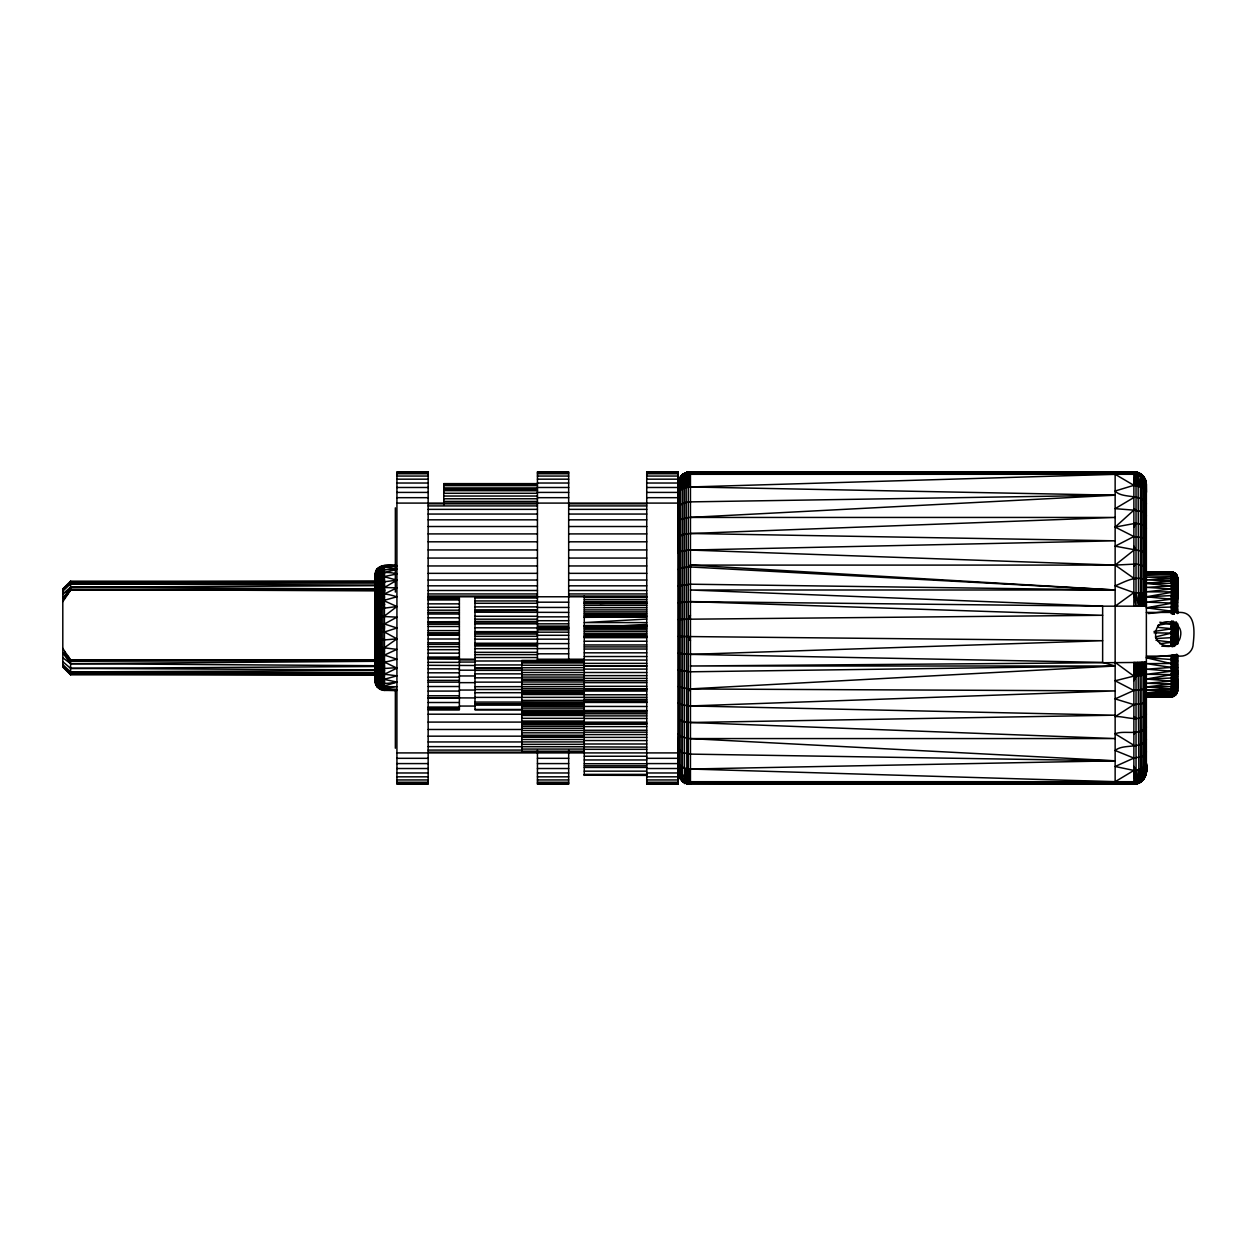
<?xml version="1.0" encoding="UTF-8"?>
<svg xmlns="http://www.w3.org/2000/svg" width="1256" height="1256" viewBox="0 0 1256 1256"><rect width="100%" height="100%" fill="white"/><g stroke="black" fill="none" stroke-linecap="round" stroke-linejoin="round"><path stroke-width="1.5" d="M684.787 480.687L685.038 473.167L690.455 471.864L1133.87 471.864C1140.511 471.785 1146.524 477.657 1146.367 484.361L1146.367 771.639L1143.431 779.662L1138.14 783.351C1146.053 780.384 1147.262 770.697 1146.367 763.365C1148.989 772.361 1143.431 782.394 1133.87 784.137L1133.87 662.383M690.455 471.864L690.455 784.137L682.448 781.185L684.222 782.441L1133.87 783.006L1135.817 781.546L1135.817 770.352L1134.513 767.746M1136.036 662.383L1136.036 781.53L1135.063 782.362L690.455 782.41C680.202 785.188 675.65 772.503 678.711 764.433L678.711 491.567C677.424 484.816 677.926 476.04 685.179 473.041L681.443 475.71L678.177 482.084M1146.131 773.523L1143.431 779.662L1143.918 662.383L1144.687 766.914C1148.22 775.219 1142.536 784.215 1133.87 784.137M1146.163 606.177L1146.163 482.618L1143.431 476.338L1146.367 484.361L1146.367 492.415L1146.163 482.618L1144.656 478.63L1141.594 474.595L1136.774 472.209L1141.877 474.815L1140.103 473.559M685.179 473.041L680.893 476.338L678.162 482.194C679.072 476.197 684.583 472.115 690.455 471.942L686.2 472.649L1137.12 472.57L1136.036 485.444L1136.021 606.177L1133.87 592.612L1115.14 585.846C1124.198 582.25 1136.758 574.306 1146.367 580.759M1133.87 606.177L1133.87 471.864L1138.909 473.512L1145.456 480.608L1144.765 606.177L1144.687 488.882C1148.785 481.001 1142.395 471.581 1133.87 472.162L688.555 472.083C679.951 473.983 676.874 481.99 679.637 490.468L678.821 775.564L679.716 777.998L678.821 776.177C685.211 784.419 688.571 788.171 678.727 775.345L682.871 781.577L690.455 784.058L686.2 783.351L1133.87 784.058C1142.112 784.717 1143.933 775.25 1141.892 768.782L1141.877 662.383M1144.97 772.346L1143.51 779.395L1138.14 783.351M1145.032 669.495L1145.095 662.383L1145.472 669.291M690.455 784.058C681.145 784.545 678.601 774.01 680.878 766.537L680.799 476.605L686.875 472.397L682.73 474.595L678.695 480.357L679.637 490.468L678.711 491.567L678.287 484.298M1144.028 669.668L1144.09 662.383L1143.494 667.972M1146.21 502.997L1146.367 504.001C1141.61 493.184 1122.362 499.15 1115.14 491.018L1133.87 485.334L1135.094 472.57L1133.87 471.942L1140.464 473.81L1140.558 606.177L1141.892 593.02L1141.877 476.683L1140.574 474.36L1136.036 472.083M684.442 782.582L684.442 473.418L682.448 474.815M1146.21 764.48C1148.471 773.084 1143.682 784.074 1133.87 784.058L1135.094 783.43L1133.87 770.446L1115.14 766.49L1133.87 758.075L1141.892 756.567L1144.687 754.84L1146.367 751.622L1146.21 752.627M678.711 491.567L677.957 471.864L646.73 471.864L646.73 784.137L677.957 784.137L678.146 775.69M1170.718 622.317L1174.47 622.317L1174.47 646.432L1177.594 625.19L1177.39 644.265C1178.725 623.902 1180.185 620.951 1157.891 625.3M1177.563 654.58L1176.118 676.482L1171.346 690.109L1176.118 693.877L1177.594 690.345L1176.118 694.505L1171.346 696.735L1146.367 696.735L1172.429 695.981L1176.118 693.877L1177.594 690.486L1177.484 691.569L1177.594 656.951L1175.349 673.765L1171.346 686.592L1174.47 691.915L1176.746 692.998C1178.976 685.54 1176.118 698.713 1171.346 696.609L1146.367 696.656L1171.346 696.735L1176.118 694.505L1177.484 691.428M1177.594 686.859L1176.746 691.145L1172.429 694.05L1146.367 692.715L1171.346 692.7C1177.673 681.286 1178.819 667.313 1175.349 654.8L1171.346 669.118L1177.594 686.859L1175.349 694.631L1173.481 695.714L1171.346 694.631L1172.429 694.05C1179.384 682.244 1178.097 667.674 1174.47 655.004L1146.367 657.799L1171.346 659.479L1177.484 657.39L1177.217 680.721L1175.349 689.638L1172.429 695.18L1171.346 696.075L1146.367 695.981L1171.346 695.275C1182.791 693.642 1174.329 680.736 1172.429 674.645L1176.542 655.679M1171.346 655.287L1171.346 696.735L1146.367 696.656L1171.346 696.562C1184.738 691.632 1172.727 672.965 1171.346 663.623L1173.481 655.161C1173.653 662.54 1184.11 679.575 1171.346 681.145L1146.367 679.009L1171.346 674.707L1176.118 654.533C1178.552 667.14 1178.269 680.956 1172.429 692.621L1146.367 690.141L1171.346 688.916C1185.209 685.823 1171.126 667.894 1171.346 659.479M682.871 781.577L686.765 783.509L690.455 783.006L688.288 781.53L688.288 487.077L689.183 473.057L1133.87 472.994C1142.646 471.267 1147.968 481.111 1144.687 488.882L1146.163 491.19M1177.594 676.45C1177.076 683.201 1177.484 692.244 1171.346 696.562L1165.584 696.436M690.455 783.006L685.038 781.342L684.583 775.235M1172.429 695.981L1173.481 696.201C1181.943 684.928 1175.302 669.448 1171.346 657.799L1172.429 655.255C1175.443 668.098 1182.43 685.054 1172.429 696.468L1171.346 696.075M678.24 480.922L677.957 471.864L677.957 784.137L678.24 775.078M1146.367 571.825L1171.346 571.873L1176.118 574.102L1177.484 577.022L1177.594 613.478L1176.746 594.261L1174.47 583.914L1171.346 577.069L1172.429 576.771C1183.859 580.79 1171.864 594.669 1171.346 602.142L1176.118 604.167L1177.594 606.177M1177.594 582.454C1178.426 578.404 1175.852 573.662 1171.346 573.804L1146.367 573.144L1172.429 571.967C1182.932 583.349 1174.878 600.98 1171.346 613.776L1171.346 571.873L1146.367 572.155L1172.429 572.281C1181.456 583.71 1175.93 600.07 1177.594 613.478M1177.594 683.452C1178.442 687.691 1176.228 692.888 1171.346 692.7L1174.47 695.259L1177.217 692.464L1177.39 654.973M1146.367 687.377L1143.431 689.371L1133.87 690.47L1115.14 680.783L1133.87 676.12L1145.613 674.55L1146.131 662.383L1146.163 764.606L1141.892 768.782L1143.101 779.615L1140.574 781.64L1136.036 781.53L1141.594 780.102L1141.437 781.577L1136.868 783.697L690.455 783.838C681.443 785 680.736 773.759 682.432 767.4L682.73 474.595L690.455 473.59L1133.87 473.59C1142.882 473.496 1146.414 478.269 1143.431 487.862L1143.682 606.177L1144.687 593.476L1133.87 592.612L1115.14 606.177M1145.943 669.291L1146.069 665.837M677.957 784.137L678.711 764.433L684.206 768.107L690.455 769.033L1115.14 781.703L1133.87 770.446L1141.892 768.782M678.146 734.038L680.878 736.613L688.288 738.497L1115.14 760.806L690.455 769.033L688.555 783.917L682.652 781.169L680.878 778.547L681.129 774.685M1172.429 572.281L1175.349 573.333L1177.217 575.97L1177.217 612.677L1175.349 611.703C1178.065 599.285 1179.871 583.569 1171.346 573.176L1174.47 572.705L1176.746 574.981L1177.594 578.404L1176.118 574.102L1173.481 572.249L1146.367 573.144M678.711 734.964L677.957 752.909L396.927 752.909M1177.594 688.162L1176.746 693.453L1175.349 694.631L1171.346 690.957L1146.367 690.141M1138.124 662.383L1138.909 782.488L1135.063 784.011L1133.87 783.838L1142.882 778.594L1143.431 767.918L1144.514 776.883L1146.163 773.382L1145.598 775.91L1145.566 662.383M1177.594 667.486L1176.118 669.856L1172.429 671.112L1171.346 674.268C1173.826 680.061 1183.105 704.082 1171.346 684.002L1146.367 683.248L1171.346 681.145M684.222 473.559L690.455 472.162L686.765 472.491L686.184 487.391L686.875 783.603L684.96 782.614L685.792 775.58M678.287 771.702L678.711 764.433M1144.687 488.882L1143.431 487.862L1142.882 477.406L1138.69 475.082L1138.815 472.947M1171.346 645.474L1172.429 646.589L1176.746 624.687L1176.746 641.753L1170.718 642.381M1173.481 621.312L1173.481 646.526L1177.217 624.844L1175.616 644.83M1134.513 679.213L1135.817 676.089L1133.87 676.12L1134.843 662.383L1136.036 676.089L1133.87 680.768M1140.103 662.383L1140.574 781.64L1135.079 782.959L1133.87 782.41L1135.016 781.656L1135.817 770.352L1137.732 770.101M1173.811 614.168L1174.47 611.468L1172.429 603.1L1146.367 607.81L1175.349 611.703L1171.346 596.82C1173.732 590.665 1183.199 577.148 1171.346 574.808L1174.47 573.019C1181.927 585.045 1173.763 598.955 1171.346 611.17L1148.282 613.556M1145.613 489.997L1146.163 482.618M1143.431 675.273L1142.63 662.383L1141.892 675.555L1141.107 662.383L1140.118 675.807L1139.208 662.383L1138.14 675.979L1137.355 662.383L1136.036 676.089M1177.594 623.463L1176.024 629.083L1177.406 638.912L1174.47 646.243M1170.718 629.287L1174.47 628.942L1177.406 623.887L1176.024 631.642L1177.594 643.841M1170.718 626.477L1176.024 626.681L1177.594 634.28L1174.47 644.312L1170.718 644.564M680.878 778.547C679.119 781.373 680.014 767.683 680.878 766.537M679.355 776.177L680.799 779.395L685.179 780.761L686.184 768.609L684.442 780.447L690.455 781.703L1133.87 781.703L1141.673 781.169L1144.656 777.37L1145.598 775.062L1144.687 766.914M1136.036 783.917L1137.12 783.43L1137.261 775.753M375.073 575.154C375.042 564.101 389.36 564.305 396.927 565.545C390.082 566.016 378.794 563.363 375.623 571.967M1177.594 626.257L1176.856 623.18L1176.024 624.515L1177.406 634.28L1174.47 642.083L1159.806 643.684M375.073 576.253L376.313 570.978L379.752 567.586L377.255 569.172L375.214 574.667M1135.016 781.656L1136.036 770.336L1133.87 766.443M1177.594 689.905C1176.432 693.814 1173.057 685.274 1172.429 683.923L1171.346 683.217L1176.118 666.245L1176.746 654.235M1177.594 689.167C1175.632 691.538 1172.978 681.019 1171.346 678.978L1174.47 670.673L1177.06 655.334M375.073 577.116L375.623 574.039L378.417 570.224L379.752 569.329L381.227 571.402L382.813 571.025M1171.346 572.846L1175.349 573.647C1181.299 584.605 1173.292 596.16 1171.346 607.04L1146.367 607.81M375.073 578.184L376.313 571.684L379.752 566.833L379.752 689.167L384.43 690.423L396.927 690.455L393.348 690.219M375.073 617.858L378.417 595.124L382.813 576.897L396.927 573.913C390.082 571.967 375.764 570.365 375.073 580.931M375.073 624.593L379.752 594.622L382.813 581.873L384.43 580.241L382.813 576.897L377.255 579.518L375.073 584.464M375.073 611.28L379.752 582.69L382.813 572.752L384.43 574.008L377.255 577.462L375.073 582.611M375.623 624.389L384.43 623.996L396.927 628L384.43 632.004L375.623 631.611L378.417 609.019L384.43 581.764L396.927 580.162L384.43 587.51L378.417 588.938L375.073 593.586M375.073 579.456L376.313 575.17L381.227 571.402M1177.594 685.289L1176.118 688.932L1171.346 690.957M375.073 604.968L378.417 583.396L381.227 573.129M384.54 626.54L375.073 628L384.54 628L382.813 624.012L384.43 632.004L396.927 638.849L384.43 639.932L375.623 638.755L381.227 601.153L396.927 596.773C391.134 595.265 378.166 590.399 375.073 599.034M1170.718 624.248L1176.856 624.954L1177.594 630.01L1174.47 639.618L1170.718 639.948M1143.431 593.24L1142.128 606.177L1141.892 593.02M375.623 597.291L378.417 578.576L381.227 569.926L396.927 569.313L384.43 572.626M375.073 651.032L377.255 653.638L384.43 655.098L396.927 649.368L379.752 647.28L375.623 645.741L379.752 616.303L396.927 617.151L384.43 623.996M1141.892 486.998L1143.51 477.139L1144.671 479.352L1143.431 487.862L1133.87 485.334L1115.14 474.297L690.455 486.967L684.206 487.893L679.637 490.468M679.653 777.872L678.821 775.564L684.944 782.268L690.455 783.493L1135.079 783.791L1137.151 783.085L1138.14 770.022M1177.594 681.364L1176.118 684.724L1172.429 686.514L1146.367 686.969L1173.481 683.704L1176.746 681.506L1177.594 679.025M375.623 591.513L378.417 574.573L379.752 570.569L381.227 569.926M375.623 652.429L379.752 624.075M1142.065 668.082L1142.693 662.383L1142.693 667.972M684.206 781.483L686.875 781.279L688.288 768.923L689.246 781.656L690.455 782.41L682.652 781.169M1136.036 592.628L1138.58 606.177L1140.118 592.848M375.073 588.703L377.255 584.244L384.43 581.764M1176.856 624.954L1177.594 628.031L1176.024 634.28L1174.47 636.996L1170.718 637.341M375.623 586.332L378.417 571.449L379.752 568.34L384.43 566.613L382.813 565.985M384.43 649.321L382.813 647.641L384.43 655.098L396.927 659.227C390.428 660.562 381.102 664.911 375.623 658.709L379.752 631.925M684.065 480.938L684.3 475.004L682.62 475.129L679.355 479.823M1177.594 586.112L1176.118 582.674L1172.429 580.853L1146.367 579.927L1171.346 578.576L1174.47 574.62L1176.118 575.028L1177.594 579.864L1172.429 592.22L1176.746 612.316L1177.484 605.628L1176.118 593.664L1173.481 583.538L1171.346 579.958L1176.118 575.028L1177.594 578.985L1176.118 574.416L1174.47 573.662L1171.346 576.692L1146.367 577.053L1172.429 578.671L1176.118 580.57L1177.594 584.15M1177.594 670.673L1176.118 673.263L1172.429 674.645L1146.367 674.284L1172.429 671.112M375.623 581.826L377.255 572.532L379.752 567.084M375.073 667.297L377.255 671.756L384.43 674.236L396.927 668.145C390.286 666.889 380.474 671.254 375.623 664.487L379.752 639.697M683.876 774.983L684.442 780.447C682.416 778.312 681.867 782.3 684.206 782.221M1143.51 477.139L1141.594 475.898L1141.594 474.595L1133.87 472.507L688.508 472.303L684.96 473.386L680.375 478.473M678.868 776.318L682.73 781.405L681.207 779.615L682.432 767.4L680.988 778.202L679.716 777.134L679.637 765.532M375.623 578.09L377.255 570.381L379.752 568.34M375.623 669.668L379.752 647.28M1146.21 740.349L1146.367 739.439C1140.621 749.549 1123.288 743.442 1115.14 750.507L1133.87 758.075M1177.594 581.01L1177.484 578.812L1171.346 591.859L1176.118 611.986C1178.74 599.724 1177.72 586.05 1171.346 575.091L1146.367 574.777L1171.346 573.804L1175.349 582.015L1177.594 596.365M1177.484 641.502L1175.349 624.405L1171.346 639.1L1172.429 642.146L1176.118 624.53C1177.155 629.256 1179.164 655.428 1175.349 633.181L1154.044 632.82M1137.12 472.57L1133.87 472.507L1137.151 472.915L1141.877 476.683L1140.118 486.292L1138.14 474.925L1133.87 474.297L690.455 474.297C680.045 475.977 676.827 476.919 680.878 489.463M1177.594 660.609L1175.349 677.015L1171.346 688.916L1146.367 686.969M1146.21 727.695L1146.367 726.894C1140.181 736.393 1123.79 729.799 1115.14 733.865L1133.87 745.263M375.073 677.816L377.255 683.468L382.813 686.483L396.927 682.087L381.227 678.758L375.623 674.174L381.227 647.499M681.317 475.883L678.617 481.268M1176.024 634.28L1177.594 640.529L1176.856 643.59L1176.024 641.879L1170.718 642.083M1146.21 714.695L1146.367 713.989C1139.475 722.969 1123.979 715.732 1115.14 716.626L1133.87 704.616L1141.892 703.721L1146.21 701.398M381.227 654.847L375.623 677.91C379.312 686.137 390.255 682.809 396.927 682.087M1170.718 622.568L1176.024 622.646L1174.47 624.248L1171.346 637.655L1155.975 638.55M684.206 473.779L689.183 472.225L686.592 474.815L682.62 475.129L678.821 479.823M1155.284 636.98L1171.346 633.15L1173.481 624.232M1177.594 629.209L1172.429 628.659L1171.346 626.257L1173.12 621.296M384.43 616.068L396.927 606.538L384.43 600.902L382.813 594.01L384.43 587.51L396.927 587.855L384.43 593.931M381.227 661.755L375.623 680.831M1177.484 664.691L1175.349 666.669L1171.346 667.438L1146.367 663.623L1172.429 663.482L1174.47 655.004L1174.47 695.903M1172.774 614.058C1176.26 600.886 1181.975 583.522 1171.346 572.187M382.813 655.035L384.43 659.165L375.623 682.871L378.417 686.749L384.43 689.387L381.227 689.089M678.868 479.682L680.783 476.856L684.3 475.004L690.455 473.59L686.765 474.077L681.317 477.029M1142.882 475.71L1143.51 476.605L1141.437 476.369L1141.594 474.595L1143.101 476.385M375.623 573.129L377.255 568.921L379.752 569.329M679.81 776.883L680.375 777.527L680.375 773.727M1144.514 479.117L1140.574 474.36L1133.87 472.162L1138.14 472.649M382.813 668.396L378.417 681.427L375.623 684.033L378.417 687.99L384.43 690.36L384.43 565.577L387.994 565.844M383.896 673.2L382.813 676.717L384.43 681.411L377.255 678.538L375.073 673.389M1143.949 777.527L1143.51 778.861L1138.815 781.53L1133.87 781.703M1146.367 679.009L1171.346 678.036L1172.429 674.645L1171.346 674.268M1172.429 592.22L1146.367 596.788L1171.346 595.595L1172.429 592.22L1175.349 593.146L1177.484 595.642L1174.47 611.468L1174.47 572.705M1142.882 780.29L1140.322 780.243M678.868 480.608L680.799 476.605M1177.484 674.425L1175.349 677.015L1171.346 678.036M375.623 576.535L377.255 581.795L384.43 579.173L382.813 574.714L383.896 572.171M375.214 682.008L379.752 689.167L375.623 684.253L376.313 570.255L378.417 570.224L382.813 579.283L384.43 580.225M1138.58 606.177L1138.14 485.758L1137.151 472.915L1135.079 472.209M1177.594 578.985C1177.579 571.716 1171.55 580.68 1171.346 583.381L1175.349 596.49L1177.484 613.069L1176.118 596.977L1172.429 583.302C1173.057 581.936 1176.291 574.369 1177.594 578.105M1135.016 784.074L1140.322 782.331M375.623 575.17L379.752 570.569M681.443 475.71L681.443 477.406M688.492 619.208L690.455 615.299L688.288 619.208L678.146 619.553M1134.513 525.824L1135.817 523.25L1115.14 527.08L1133.87 536.548L1141.892 537.615L1146.21 540.378M1177.594 638.55L1170.718 639.618M382.813 686.483L384.43 683.374M678.711 505.995L678.146 507.063L677.957 471.864L678.711 505.995L684.206 502.73L690.455 501.882L1115.14 495.194L688.288 517.503L680.878 519.387L678.146 521.962M1133.87 527.112L1136.036 523.25L1143.431 525.039L1146.367 528.384L1146.21 527.567M62.8 601.687L70.603 590.241L70.603 581.167L384.54 581.34L70.603 581.968L62.8 589.488M681.239 779.317L681.631 774.811M681.239 476.683L682.73 474.595M1135.079 783.791L1144.656 777.809M678.711 536.595L684.206 534.13L690.455 533.502L1115.14 540.818L688.288 550.097L680.878 551.431L678.146 553.237L677.957 503.091L396.927 503.091M375.623 571.747L377.255 571.339L378.417 572.893L382.279 582.972M684.206 474.517L690.455 472.994L686.687 473.057L683.123 476.244L684.944 473.732L690.455 473.59M1137.072 472.35L1138.894 473.182M1137.072 783.65L1138.894 782.818L1133.87 783.493L1137.716 781.185M375.623 610.259L382.813 608.359L384.43 606.679L382.813 600.965M70.603 581.167L62.8 588.97L62.8 667.03L70.603 674.833L384.54 674.723L70.603 674.189L62.8 666.386M1177.594 636.447L1170.718 636.996M679.653 478.395L684.3 475.004L690.455 474.297L686.702 473.512L685.038 474.658L686.184 487.391L684.442 475.553M62.8 591.168L70.603 583.805L384.54 582.815M375.623 603.571L381.227 601.153M678.146 569.47L682.432 567.681L690.455 566.974L1115.14 589.99L690.455 590.006L1102.642 606.177L1146.367 606.177L1146.163 594.057L1144.687 593.476M1115.14 527.08L1133.87 510.156L1141.892 511.522L1144.687 513.076L1146.367 516.012L1146.21 515.086M688.288 567.021L690.455 565.106L1115.14 565.09L1133.87 564.148L1135.817 564.195L1133.87 565.812L1136.036 564.195L1138.14 564.337L1146.21 566.817M384.54 585.626L70.603 587.164L62.8 593.978L70.603 589.441L384.54 589.394M1177.594 636.996L1176.024 636.918L1177.406 641.062L1176.024 641.879L1177.594 642.083M1136.036 731.981L1133.87 733.834L1135.817 731.997L1133.87 732.06M690.455 550.05L1115.14 565.09L1133.87 550.222L1135.817 550.269L1134.513 547.553M68.044 593.758L62.8 597.809L65.343 597.668M382.813 683.248L384.43 681.992L382.813 679.104L378.417 686.749L377.255 686.828L375.623 683.562M681.631 778.736L688.508 782.865L690.455 781.703M384.43 647.672L396.927 638.849M1137.072 782.048L1138.69 780.918L1140.118 769.488L1141.877 779.317M1177.484 609.286L1174.47 607.402L1171.346 607.81L1173.12 614.074M1138.14 485.758L1138.14 474.925L1141.594 475.898M382.813 639.916L384.43 638.833M678.146 585.987L690.455 584.197L1115.14 589.99L690.455 565.106L688.492 567.005L690.455 566.974M1177.594 637.326L1171.346 637.655M1133.87 497.533L1115.14 508.649L1133.87 510.156M1133.87 474.297L1136.916 473.339L1140.558 474.046M684.3 473.543L686.765 472.491M1133.87 536.548L1115.14 546.172L1141.892 551.117L1146.21 553.472M1135.079 782.959L1141.704 780.871L1137.151 783.085L1133.87 783.006L1140.558 781.248M1135.079 473.041L1133.87 473.59L1140.558 474.752M1133.87 690.47L1115.14 698.901L1133.87 704.616M688.508 472.303L690.455 472.162M375.623 617.245L379.752 616.303M1171.346 686.954L1172.429 686.514M678.146 602.707L690.455 601.624L1102.642 606.177L1102.642 662.383L1115.14 666.01L688.492 688.995L690.455 690.894L688.288 688.979L678.146 686.53M1138.894 782.048L1135.063 782.362L1140.464 780.777M381.227 566.911L384.43 566.346M688.288 781.53L684.19 781.891L679.716 777.134M379.752 687.66L377.255 687.079L375.073 678.884M70.603 674.833L70.603 659.745L65.343 652.319L62.8 652.885L70.603 663.67L384.54 665.774M396.927 690.455L384.43 690.172L382.813 688.743L396.927 686.687L384.43 686.671M1177.594 624.248L1174.47 626.477L1170.718 626.807M1154.044 631.438L1172.429 628.659M380.756 635.269L375.073 636.133L380.756 636.133M380.756 619.02L375.073 619.867L380.756 619.867M380.756 643.182L375.073 644.014L380.756 644.014M396.927 606.538L382.813 608.359M380.756 611.185L375.073 611.986L380.756 611.986M384.54 650.106L375.073 651.424L384.54 651.424M1177.594 626.477L1176.024 626.681L1177.594 628.031M380.741 630.92L375.073 631.658L378.967 631.658M380.741 622.756L375.073 623.494L378.967 623.494M380.741 638.974L375.073 639.712L378.967 639.712M384.54 656.919L375.073 658.113L382.656 658.113M1172.429 663.482L1177.217 661.614L1177.217 657.814M380.741 614.765L375.073 615.471L378.967 615.471M380.741 646.714L375.073 647.405L380.913 647.405M1177.594 593.476L1176.118 590.555L1171.346 588.938L1146.367 591.859L1171.346 591.859M384.823 655.506L375.073 654.517L382.64 653.654M382.656 598.562L375.073 597.887L384.54 596.867L382.813 594.01M384.54 662.854L375.073 663.875L384.54 663.875M1177.484 589.943L1173.481 586.254L1146.367 583.381L1171.346 580.759L1172.429 583.302L1176.746 585.783L1177.594 588.326M1170.718 631.925L1177.594 631.564M1170.718 634.641L1174.47 634.28L1176.024 631.642L1177.594 632.113M1177.594 628.942L1170.718 628.942M384.54 591.278L375.073 592.125L384.54 592.125M382.813 567.257L396.927 566.503L382.813 565.718L382.813 690.282L384.43 690.36M382.813 568.261L384.43 568.136M1170.718 624.546L1174.47 624.248M382.813 574.714L384.43 574.589M1172.429 583.302L1146.367 583.381M688.508 473.135L690.455 472.994M1171.346 667.438L1146.367 669.15L1171.346 671.175M617.465 626.085L646.73 624.389M1171.346 585.955L1146.367 587.368L1171.346 588.938M646.73 619.067L584.275 622.584L646.73 622.584M621.359 617.198L646.73 617.026L584.275 617.324L607.7 616.084M382.813 565.718L384.43 565.64M1133.87 770.446L1135.817 770.352L1136.774 781.42M690.455 533.502L1115.14 517.441L690.455 517.441M599.897 603.477L646.73 601.671L584.275 601.671M384.54 604.23L375.073 604.576L384.54 604.576M678.146 702.763L682.432 705.056L690.455 705.951L1115.14 690.91L688.288 688.979M678.146 653.293L690.455 654.376L1102.642 640.717L678.146 636.447M1133.87 718.479L1135.817 718.432L1133.87 716.611L1136.036 718.416M1171.346 694.144L1146.367 694.678L1171.346 695.275M584.275 617.324L646.73 616.225L584.275 616.225M678.711 719.405L684.206 721.87L690.455 722.498L1115.14 715.182L690.455 705.951M384.823 590.116L70.603 590.241L62.8 597.809L70.603 589.441L384.823 590.917M384.54 661.237L70.603 663.67L62.8 657.736M1146.367 662.383L690.455 665.994L1115.14 666.01L690.455 671.803L678.146 670.013M62.8 661.661L70.603 668.396L384.54 666.449M62.8 664.581L70.603 671.897L384.54 670.5M688.288 619.208L1102.642 615.283L690.455 601.624M382.876 659.871L70.603 660.766L62.8 652.885L68.248 656.417L70.603 660.766L384.54 660.813M1138.894 473.952L1133.87 472.994L1137.12 473.386L1141.877 476.683M384.54 674.535L70.603 674.064L384.54 673.263M70.603 674.189L221.684 673.844M396.927 472.335L428.155 472.335M537.442 472.335L568.67 472.335M646.73 472.335L677.957 472.335M396.927 473.748L428.155 473.748M537.442 473.748L568.67 473.748M646.73 473.748L677.957 473.748M396.927 476.055L428.155 476.055M537.442 476.055L568.67 476.055M646.73 476.055L677.957 476.055M396.927 479.18L428.155 479.18M537.442 479.18L568.67 479.18M646.73 479.18L677.957 479.18M396.927 483.026L428.155 483.026M537.442 483.026L568.67 483.026M646.73 483.026L677.957 483.026L678.146 537.38M537.442 483.623L443.76 483.623L443.76 505.006M443.76 483.78L537.442 483.78M443.76 485.632L537.442 485.632M396.927 487.485L428.155 487.485M537.442 487.485L568.67 487.485M646.73 487.485L677.957 487.485M443.76 487.925L537.442 487.925M443.76 489.338L537.442 489.338M443.76 490.342L537.442 490.437M443.76 490.562L537.442 490.562M396.927 492.415L428.155 492.415M537.442 492.415L568.67 492.415M646.73 492.415L677.957 492.415M443.76 493.278L537.442 493.278M443.76 496.041L537.442 496.041M396.927 497.674L428.155 497.674M537.442 497.674L568.67 497.674M646.73 497.674L677.957 497.674M443.76 498.773L537.442 498.773M443.76 501.411L537.442 501.411M428.155 503.813L537.442 503.876M568.67 503.813L646.73 503.813M428.155 505.917L537.442 505.917M568.67 505.917L646.73 505.917M428.155 509.371L537.442 509.371M568.67 509.371L646.73 509.371M428.155 514.049L537.442 514.049M568.67 514.049L646.73 514.049M428.155 519.827L537.442 519.827M568.67 519.827L646.73 519.827M428.155 526.515L537.442 526.515M568.67 526.515L646.73 526.515M428.155 533.91L537.442 533.91M568.67 533.91L646.73 533.91M428.155 541.807L537.442 541.807M568.67 541.807L646.73 541.807M428.155 549.94L537.442 549.94M568.67 549.94L646.73 549.94M428.155 558.072L537.442 558.072M568.67 558.072L646.73 558.072M428.155 565.954L537.442 565.954M568.67 565.954L646.73 565.954M428.155 573.348L537.442 573.348M568.67 573.348L646.73 573.348M428.155 580.037L537.442 580.037M568.67 580.037L646.73 580.037M375.073 581.167L384.54 581.167M375.073 581.873L384.54 581.873M375.073 583.977L384.54 583.977M428.155 585.814L537.442 585.814M568.67 585.814L646.73 585.814M375.073 587.431L384.54 587.431M428.155 590.493L537.442 590.493M568.67 590.493L646.73 590.493M428.155 593.947L537.442 593.947M568.67 593.947L646.73 593.947M375.073 594.575L384.823 594.575M428.155 596.066L537.442 596.066M568.67 596.066L646.73 596.066M428.155 596.773L646.73 596.773M428.155 597.73L459.382 597.73L459.382 709.797L428.155 709.797M584.275 597.479L646.73 597.479M375.073 597.887L384.54 597.887M474.988 597.997L537.442 597.997M428.155 599.143L459.382 599.096M584.275 599.677L646.73 599.677M428.155 599.944L459.382 599.944M375.073 600.792L384.823 600.792M474.988 600.949L537.442 600.949M537.442 602.189L568.67 602.189M584.275 602.911L646.73 602.911M584.275 603.053L646.73 603.147M474.988 603.273L537.442 603.273M584.275 603.587L646.73 603.587M428.155 603.853L459.382 603.853M584.275 605.361L646.73 605.361M474.988 606.884L537.442 606.884M428.155 607.292L459.382 607.292M537.442 607.449L568.67 607.449M375.073 607.826L382.876 607.826M584.275 607.684L646.73 607.684M474.988 609.914L537.442 609.882M584.275 609.882L646.73 609.882M428.155 610.18L459.382 610.18M474.988 610.699L537.442 610.589M584.275 611.876L646.73 611.876M474.988 612.206L568.67 612.394M428.155 612.441L459.382 612.441M1146.367 612.426L1180.703 612.426C1196.246 612.802 1194.378 633.417 1193.2 643.653C1193.31 650.325 1187.391 656.26 1180.703 656.134L1146.367 656.134M584.275 613.619L646.73 613.619M428.155 614.011L459.382 614.011M584.275 615.095L646.73 615.095M474.988 616.272L537.442 616.272M537.442 616.853L568.67 616.853M428.155 617.826L459.382 617.826M474.988 619.177L537.442 619.177M537.442 620.7L568.67 620.7M474.988 621.437L537.442 621.437M428.155 621.767L459.382 621.657M428.155 622.631L459.382 622.631M474.988 623.039L537.442 623.039M568.67 623.824L474.988 623.918M428.155 624.216L459.382 624.216M584.275 625.551L646.73 625.692M584.275 625.771L646.73 625.771M537.442 626.116L568.67 626.116M584.275 626.226L646.73 626.226M428.155 626.477L459.382 626.477M584.275 627.121L646.73 627.121M537.442 627.529L568.67 627.529M474.988 627.78L568.67 628L537.442 628M537.442 628.471L568.67 628.471M584.275 628.361L646.73 628.361M537.442 629.884L568.67 629.884M584.275 629.915L646.73 629.915M428.155 630.606L459.382 630.606M474.988 631.642L537.442 631.642M584.275 631.737L646.73 631.737M1170.718 631.564L1174.47 631.564L1176.024 629.083L1177.594 630.01M537.442 632.176L568.67 632.176M474.988 632.49L537.442 632.49M428.155 632.804L459.382 632.804M584.275 633.778L646.73 633.778M474.988 634.06L537.442 634.06M428.155 634.327L459.382 634.327M1170.718 634.28L1177.594 634.28M428.155 635.128L459.382 635.128M428.155 635.175L459.382 635.175M537.442 635.3L568.67 635.3M584.275 635.238L646.73 635.238M474.988 636.305L537.442 636.305M584.275 636.384L646.73 636.384M584.275 636.729L646.73 636.729M584.275 636.918L646.73 636.918M584.275 637.671L646.73 637.671M428.155 639.006L459.382 639.006M474.988 639.178L568.67 639.147M584.275 641.235L646.73 641.235M428.155 642.805L459.382 642.805M474.988 643.245L537.442 643.245M537.442 643.606L568.67 643.606M1170.718 644.312L1176.024 644.045L1176.024 622.646M428.155 644.438L459.382 644.438M474.988 644.783L537.442 644.783M474.988 644.987L537.442 644.987M584.275 644.956L646.73 644.956M428.155 646.761L459.382 646.761M584.275 646.918L646.73 646.918M474.988 648.693L568.67 648.551M584.275 649.038L646.73 649.038M428.155 649.682L459.382 649.682M474.988 652.319L537.442 652.319M584.275 652.822L646.73 652.822M428.155 653.167L459.382 653.167M537.442 653.811L568.67 653.811M375.073 654.517L382.876 654.517M474.988 654.627L537.442 654.627M584.275 656.527L646.73 656.527M428.155 657.061L459.382 657.061M474.988 657.547L537.442 657.547M428.155 657.799L459.382 657.799M428.155 659.008L474.988 659.227M537.442 659.227L584.275 659.227M70.603 659.745L375.073 659.745M459.382 659.934L474.988 659.934M646.73 660.075L568.67 659.934L568.67 471.864L537.442 471.864L537.442 661.001M584.275 660.42L521.837 660.42L521.837 751.716L584.275 751.716M474.988 661.001L584.275 660.923M521.837 661.755L584.275 661.755M459.382 662.053L474.988 662.053M428.155 662.336L459.382 662.336M521.837 662.195L584.275 662.195M521.837 662.964L584.275 662.964M584.275 663.372L646.73 663.372M474.988 664.942L521.837 664.942M521.837 665.24L584.275 665.24M428.155 665.319L474.988 665.507M584.275 665.931L646.73 665.931M584.275 666.072L646.73 666.072M474.988 667.847L584.275 667.627M375.073 668.569L384.54 668.569M474.988 668.569L521.837 668.585M428.155 668.851L459.382 668.851M584.275 669.087L646.73 669.087M459.382 670.186L474.988 670.186M521.837 670.06L584.275 670.06M474.988 670.359L521.837 670.359M375.073 672.023L384.54 672.023M521.837 672.494L646.73 672.51M428.155 672.808L459.382 672.808M474.988 673.86L521.837 673.86M375.073 674.127L384.54 674.127M375.073 674.833L384.54 674.833M521.837 674.849L584.275 674.849M584.275 675.634L646.73 675.634M459.382 675.964L474.988 675.964M428.155 677.141L459.382 677.141M521.837 677.078L584.275 677.078M474.988 677.832L521.837 677.832M584.275 678.397L646.73 678.397M521.837 679.135L584.275 679.135M521.837 679.731L584.275 679.794M521.837 680.045L584.275 680.045M428.155 680.375L459.382 680.375M521.837 680.218L584.275 680.218M584.275 680.752L646.73 680.752M521.837 681.961L584.275 681.961M428.155 682.165L459.382 682.165M474.988 682.134L521.837 682.134M459.382 682.652L474.988 682.652M584.275 682.636L646.73 682.636M521.837 684.316L584.275 684.316M584.275 686.294L646.73 686.294M428.155 686.514L459.382 686.514M474.988 686.702L584.275 686.545M521.837 688.586L646.73 688.775M584.275 688.979L646.73 688.979M474.988 689.497L521.837 689.497M584.275 689.748L646.73 689.748M459.382 690.046L474.988 690.046M521.837 690.408L584.275 690.408M428.155 691.083L459.382 691.083M584.275 691.067L646.73 691.067M521.837 691.93L584.275 691.93M474.988 692.715L521.837 692.715M521.837 693.155L584.275 693.155M521.837 694.034L584.275 694.034M521.837 694.537L584.275 694.537M584.275 694.772L646.73 694.772M428.155 695.777L459.382 695.777M474.988 697.394L646.73 697.3M428.155 697.834L474.988 697.928M428.155 698.006L459.382 698.006M584.275 699.372L646.73 699.372M521.837 700.377L584.275 700.377M584.275 700.942L646.73 700.942M474.988 702.088L521.837 702.088M584.275 701.994L646.73 701.994M584.275 702.387L521.837 702.387L646.73 702.465M428.155 702.512L459.382 702.512M521.837 702.701L584.275 702.905M584.275 703.721L474.988 703.768M521.837 704.883L584.275 704.883M474.988 705.15L521.837 705.15M459.382 706.06L474.988 706.06M521.837 706.359L646.73 706.484M428.155 707.065L459.382 707.065M428.155 708.054L459.382 708.054M521.837 708.117L584.275 708.117M428.155 709.436L459.382 709.436M474.988 709.467L521.837 709.467M521.837 709.813L474.988 709.813L474.988 597.558M521.837 710.174L584.275 710.174M584.275 710.504L646.73 710.504M584.275 711.037L646.73 711.037M521.837 711.697L584.275 711.697M584.275 712.136L646.73 712.136M521.837 712.921L584.275 712.921M521.837 713.785L646.73 713.769M521.837 714.162L584.275 714.162M428.155 714.193L584.275 714.287M521.837 715.48L584.275 715.48M584.275 715.889L646.73 715.889M521.837 718.322L584.275 718.322M584.275 718.463L646.73 718.463M521.837 721.023L584.275 721.023M521.837 721.839L584.275 721.839M428.155 722.09L521.837 722.09M584.275 722.169L646.73 722.169M521.837 723.016L584.275 723.016M584.275 723.425L646.73 723.425M584.275 724.272L646.73 724.131M521.837 724.492L584.275 724.492M521.837 726.266L584.275 726.266M584.275 726.612L646.73 726.612M521.837 728.276L584.275 728.276M428.155 729.485L521.837 729.485M584.275 730.254L646.73 730.254M521.837 730.474L584.275 730.474M584.275 732.17L646.73 732.17M521.837 732.813L584.275 732.813M584.275 734.572L646.73 734.572M521.837 735.231L584.275 735.231M428.155 736.173L521.837 736.173M584.275 736.675L521.837 736.675L584.275 736.942M521.837 737.162L584.275 737.162M584.275 737.382L646.73 737.382M690.455 738.575L1115.14 738.559L690.455 722.498M521.837 739.501L584.275 739.501M584.275 740.553L646.73 740.553M521.837 741.919L584.275 741.919M428.155 741.951L521.837 741.951M584.275 743.992L646.73 743.992M521.837 744.353L584.275 744.353M428.155 746.629L584.275 746.755M584.275 746.912L646.73 747.116M521.837 749.063L584.275 749.063M584.275 749.33L646.73 749.33M428.155 750.083L521.837 750.083M521.837 751.214L584.275 751.214M428.155 752.187L537.442 752.187M568.67 752.187L584.275 752.187M584.275 756.238L646.73 756.238M396.927 758.326L428.155 758.326M537.442 758.326L568.67 758.326M646.73 758.326L677.957 758.326M584.275 759.959L646.73 759.959M396.927 763.585L428.155 763.585M537.442 763.585L568.67 763.585M646.73 763.585L677.957 763.585M584.275 763.742L646.73 763.742M584.275 765.815L646.73 765.815M584.275 767.447L646.73 767.447M396.927 768.515L428.155 768.515M537.442 768.515L568.67 768.515M646.73 768.515L677.957 768.515M584.275 771.153L646.73 771.153M396.927 772.974L428.155 772.974M537.442 772.974L568.67 772.974M646.73 772.974L677.957 772.974M584.275 774.45L646.73 774.45M584.275 774.701L646.73 774.701M584.275 775.219L646.73 775.407M396.927 776.82L428.155 776.82M537.442 776.82L568.67 776.82M646.73 776.82L677.957 776.82L678.146 748.937L682.432 752.658L690.455 754.118L1115.14 760.806M396.927 779.945L428.155 779.945M537.442 779.945L568.67 779.945M646.73 779.945L677.957 779.945M396.927 782.253L428.155 782.253M537.442 782.253L568.67 782.253M646.73 782.253L677.957 782.253M396.927 783.665L428.155 783.665M537.442 783.665L568.67 783.665M646.73 783.665L677.957 783.665M70.603 581.779L384.54 582.517M70.603 671.897L384.54 672.949M70.603 583.805L384.54 585.139M70.603 668.396L384.54 669.998M70.603 587.164L384.54 589.064M681.207 779.615L679.653 777.605M1175.349 633.181L1177.594 633.26M1115.14 495.194L690.455 486.967L688.602 474.407L686.765 474.077M690.455 654.376L1102.642 662.383M1133.87 564.148L1136.036 564.195M382.813 566.487L384.43 566.55M1133.87 523.171L1136.036 523.25M1171.346 607.04L1172.429 607.072L1174.14 614.215M1161.737 646.165L1169.415 646.51M384.43 688.885L396.927 689.497L382.813 690.015M688.508 782.865L690.455 783.838L684.3 780.996M1171.346 595.595L1175.349 596.49L1177.484 598.782M384.43 676.827L377.255 674.205L379.752 683.955L382.813 684.975M690.455 783.838L688.508 783.697L689.246 784.074M1171.346 576.692L1172.429 576.771M1171.346 575.091L1172.429 575.185M382.813 687.739L384.43 687.864M382.813 689.513L384.43 689.654M1177.594 639.618L1176.024 639.477L1176.856 643.59L1176.856 623.18M1157.891 627.356L1171.346 628.644M1146.367 596.788L1173.481 599.442L1176.118 600.478L1177.594 602.739M1155.975 640.277L1171.346 642.146M384.43 674.236L396.927 675.838L384.43 679.229L382.813 674.127L384.43 668.129L382.813 661.99M686.875 781.279L689.199 782.347M1159.806 622.222L1171.346 624.169M384.43 567.115L396.927 569.313M1143.949 478.473L1145.456 479.682M682.73 780.102L684.442 780.447M1141.673 475.49L1140.464 475.223L1141.437 476.369M680.799 778.861L682.448 779.317M1146.367 657.799L1171.346 663.623M1136.774 474.58L1138.69 475.082M375.623 572.438L379.752 580.146M396.927 580.162L384.43 576.771L382.813 572.752M1138.14 474.925L1140.322 475.757M384.43 682.024L382.813 681.286L380.49 673.483M384.43 662.069L396.927 668.145M375.073 676.544L377.255 686.357L379.752 688.916M1135.817 781.546L1136.868 782.096M685.179 782.959L682.448 781.185M379.752 683.955L375.623 679.465M382.813 616.084L384.43 617.167M1140.574 474.36L1141.704 475.129M1115.14 565.09L1133.87 578.294M1133.87 508.68L1136.036 510.25M1115.14 662.383L1133.87 676.12M1143.337 477.798L1143.086 476.683L1144.671 479.352M1135.063 473.638L1135.817 474.454M375.623 645.741L375.073 644.721M1171.346 692.7L1172.429 694.05M1139.522 475.427L1137.072 473.952L1137.716 474.815M62.8 648.3L65.343 652.319M1146.367 594.355L1145.692 606.177L1145.613 593.758M375.623 574.039L378.417 580.884M688.288 636.792L690.455 640.701L688.492 636.792M1133.87 546.203L1136.036 550.285M375.623 658.709L375.073 656.966M375.623 681.961L379.752 686.671L376.313 673.169M375.623 664.487L375.073 662.414M1145.456 480.608L1146.21 491.316M381.227 684.599L378.417 675.116M375.623 674.174L375.073 671.536M375.623 677.91L375.073 675.069M379.752 675.854L381.227 680.925M1172.429 603.1L1171.346 599.238L1146.367 602.126L1171.346 603.053L1172.429 607.072M381.761 672.949L382.813 676.717L384.43 675.775L382.813 674.127L378.417 684.551L376.313 685.509L375.214 682.463M375.623 682.871L375.073 679.747M1144.656 478.63L1144.97 483.576M1171.707 621.233L1172.429 624.185M375.623 579.864L376.313 582.831M1177.217 575.97L1177.484 577.32M1175.349 637.577L1176.118 641.863M1175.349 628.785L1177.217 641.628M684.787 475.412L685.556 480.499M1177.406 641.062L1177.406 642.994L1177.406 623.887M375.623 676.136L377.255 684.661L379.752 688.414L375.858 673.813M680.988 477.798L682.432 488.6M1177.484 579.989L1177.217 577.791L1171.346 587.4L1174.47 596.113L1177.217 612.677M686.875 474.721L688.288 487.077M682.871 476.369L684.206 487.893M1135.016 474.344L1136.036 485.444M375.073 680.407L375.214 682.683L375.214 573.317M1136.036 770.336L1136.978 781.389M1144.09 662.383L1144.609 669.495M1177.484 577.022L1177.594 578.404M685.007 775.407L685.179 780.761M1146.163 764.606L1146.367 771.639M1146.163 674.142L1145.865 662.383L1145.613 674.55L1145.08 662.383L1144.687 674.927L1144.656 662.383M677.957 503.091L678.711 552.593M1145.739 662.383L1145.739 669.291M1141.202 662.383L1141.202 668.082M1177.594 624.703L1177.484 644.218M1176.746 574.981L1176.746 612.316M1176.746 655.569L1176.746 693.61M1176.118 574.102L1176.118 611.986M1176.118 621.689L1176.118 644.736M1176.118 654.533L1176.118 694.505M1175.349 573.333L1175.349 611.703M1175.349 624.405L1175.349 644.862M1175.349 654.8L1175.349 695.275M1173.481 572.249L1173.481 614.121M1173.481 655.161L1173.481 696.358M1172.429 571.967L1172.429 614.027M1172.429 621.249L1172.429 646.589M1172.429 655.255L1172.429 696.64M1171.346 621.233L1171.346 646.605M1115.14 471.864L1115.14 784.137M584.275 595.972L584.275 775.407M568.67 750.083L568.67 784.137L537.442 784.137L537.442 750.083M395.357 507.848L395.357 592.094M395.357 690.659L395.357 748.215M381.227 566.142L381.227 689.858M378.417 567.775L378.417 688.225M377.255 568.921L377.255 687.079M376.313 570.255L376.313 685.745M375.073 574.95L375.073 681.05M1155.913 631.674C1152.443 647.39 1178.411 651.974 1180.514 636.023C1184 620.307 1158.016 615.723 1155.913 631.674M428.155 471.864L396.927 471.864L396.927 784.137L428.155 784.137L428.155 471.864M537.442 645.6L474.988 645.6L537.442 645.663"/></g></svg>
